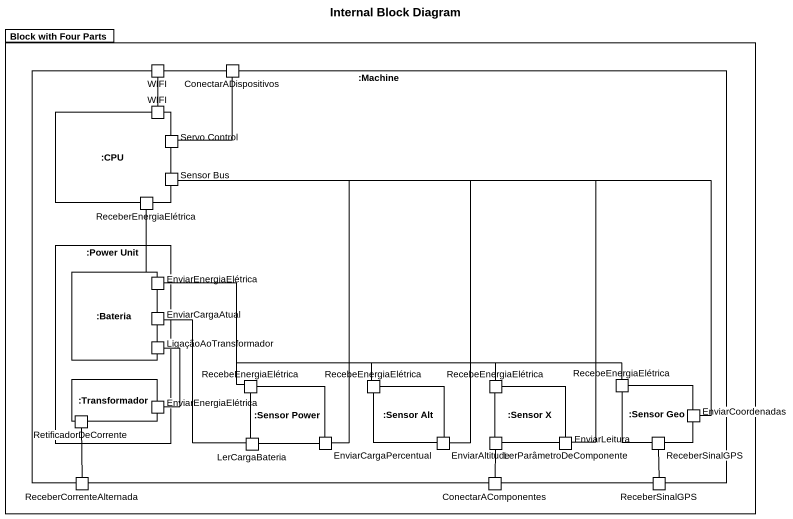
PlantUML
@startuml
title Internal Block Diagram
package "Block with Four Parts" as Block_with_Four_Parts {
  rectangle ":Machine" as Machine {
    port WIFI
    port ConectarADispositivos
    rectangle ":CPU" as CPU {
      port "WIFI" as WIFI_2
      port "Servo Control" as Servo_Control
      port "Sensor Bus" as Sensor_Bus
      port ReceberEnergiaElétrica
    }
    rectangle ":Power Unit" as Power_Unit {
      rectangle ":Bateria" as Bateria {
        port EnviarEnergiaElétrica
        port EnviarCargaAtual
        port LigaçãoAoTransformador
      }
      rectangle ":Transformador" as Transformador {
        port RetificadorDeCorrente
        port "EnviarEnergiaElétrica" as EnviarEnergiaElétrica_2
      }
    }
    rectangle ":Sensor Power" as Sensor_Power {
      port RecebeEnergiaElétrica
      port LerCargaBateria
      port EnviarCargaPercentual
    }
    rectangle ":Sensor Alt" as Sensor_Alt {
      port "RecebeEnergiaElétrica" as RecebeEnergiaElétrica_2
      port EnviarAltitude
    }
    rectangle ":Sensor X" as Sensor_X {
      port "RecebeEnergiaElétrica" as RecebeEnergiaElétrica_3
      port LerParâmetroDeComponente
      port EnviarLeitura
    }
    rectangle ":Sensor Geo" as Sensor_Geo {
      port "RecebeEnergiaElétrica" as RecebeEnergiaElétrica_4
      port EnviarCoordenadas
      port ReceberSinalGPS
    }
    port ReceberCorrenteAlternada
    port ConectarAComponentes
    port "ReceberSinalGPS" as ReceberSinalGPS_2
  }
}
WIFI_2 -up- WIFI
Servo_Control -up- ConectarADispositivos
EnviarEnergiaElétrica -up- ReceberEnergiaElétrica
EnviarEnergiaElétrica -- RecebeEnergiaElétrica
EnviarEnergiaElétrica -right- RecebeEnergiaElétrica_2
EnviarEnergiaElétrica -right- RecebeEnergiaElétrica_3
EnviarEnergiaElétrica -right- RecebeEnergiaElétrica_4
EnviarCargaAtual -- LerCargaBateria
RetificadorDeCorrente -- ReceberCorrenteAlternada
EnviarEnergiaElétrica_2 -up- LigaçãoAoTransformador
EnviarCoordenadas -left- Sensor_Bus
EnviarCargaPercentual -up- Sensor_Bus
EnviarAltitude -up- Sensor_Bus
EnviarLeitura -up- Sensor_Bus
ReceberSinalGPS -- ReceberSinalGPS_2
ConectarAComponentes -up- LerParâmetroDeComponente
@enduml
